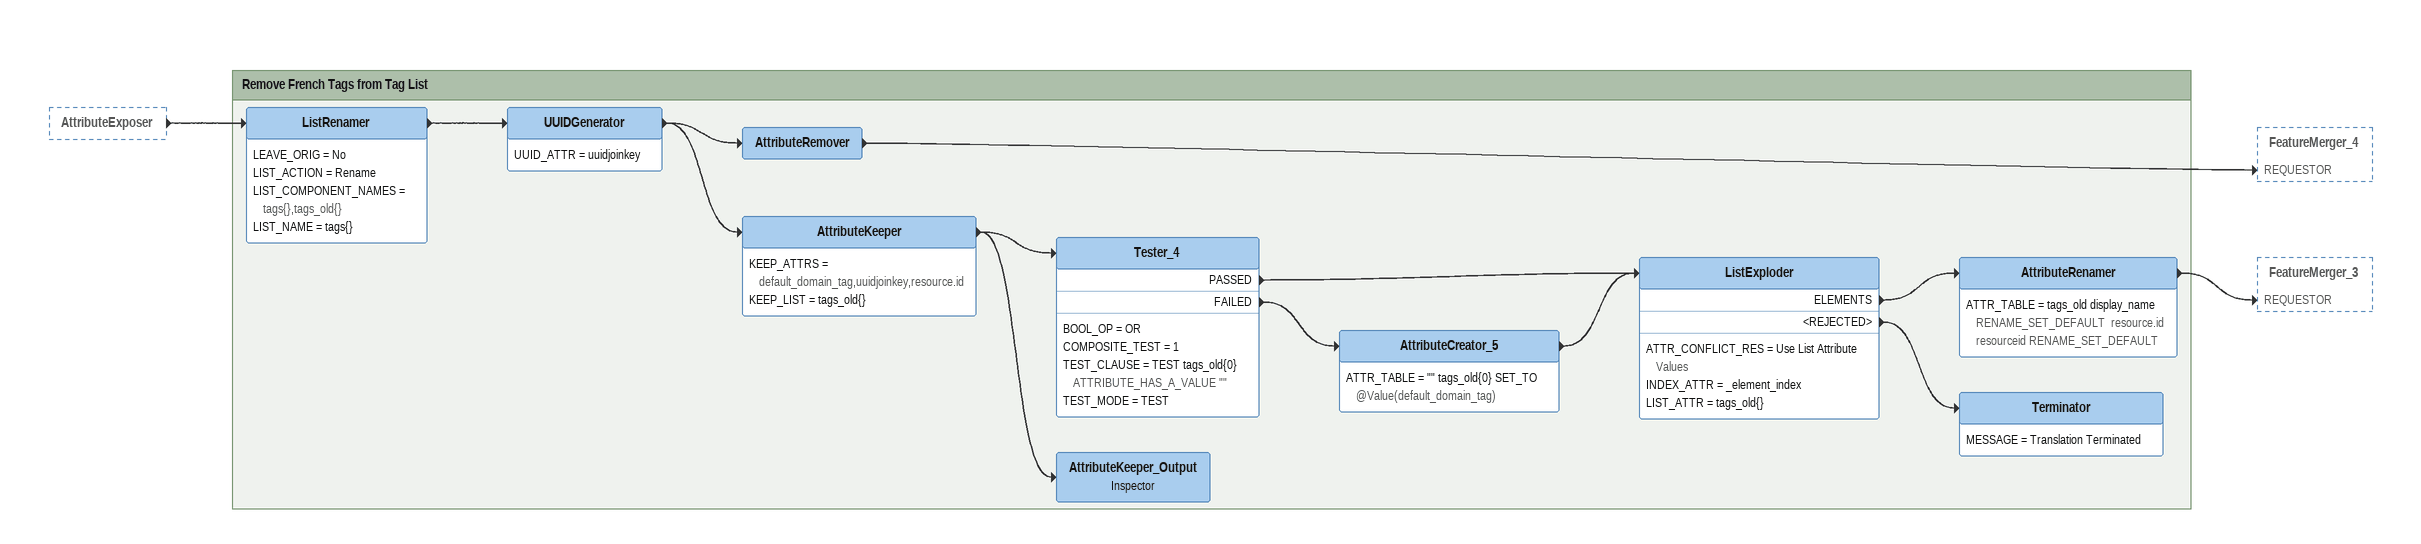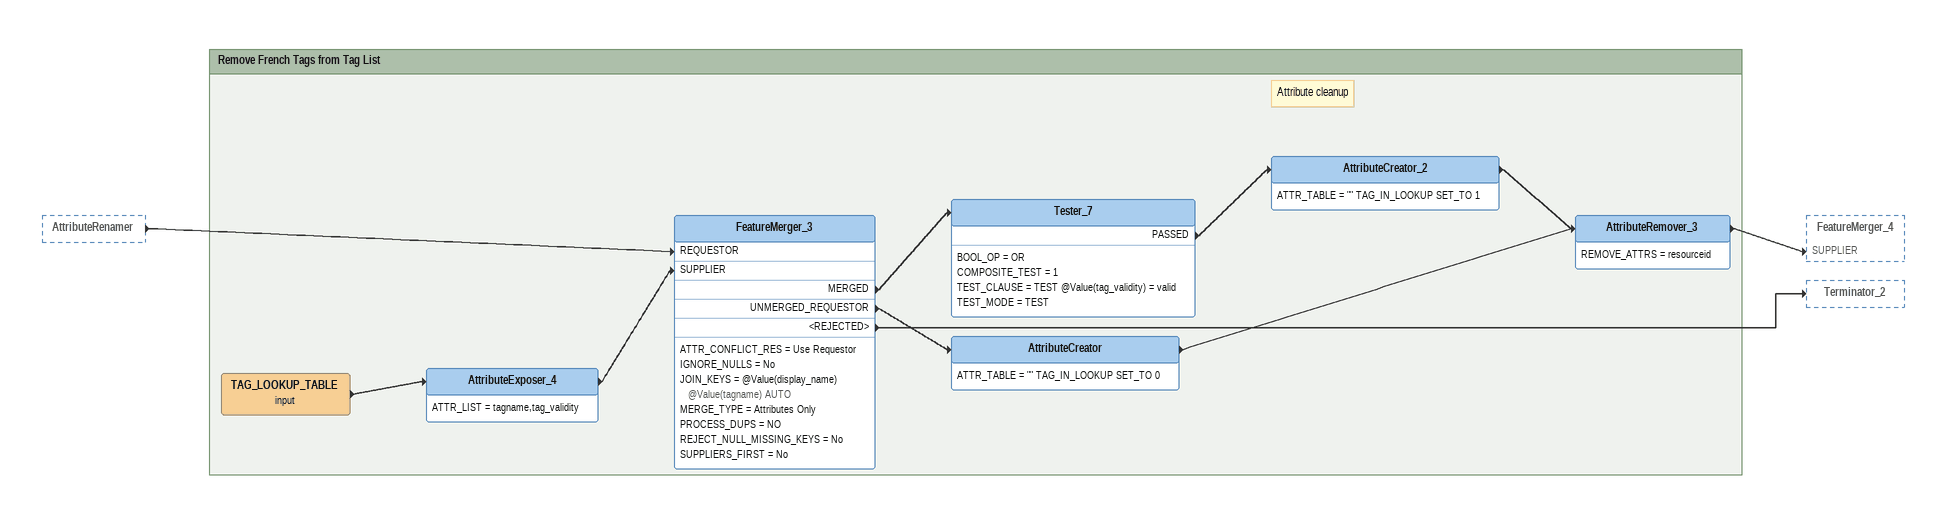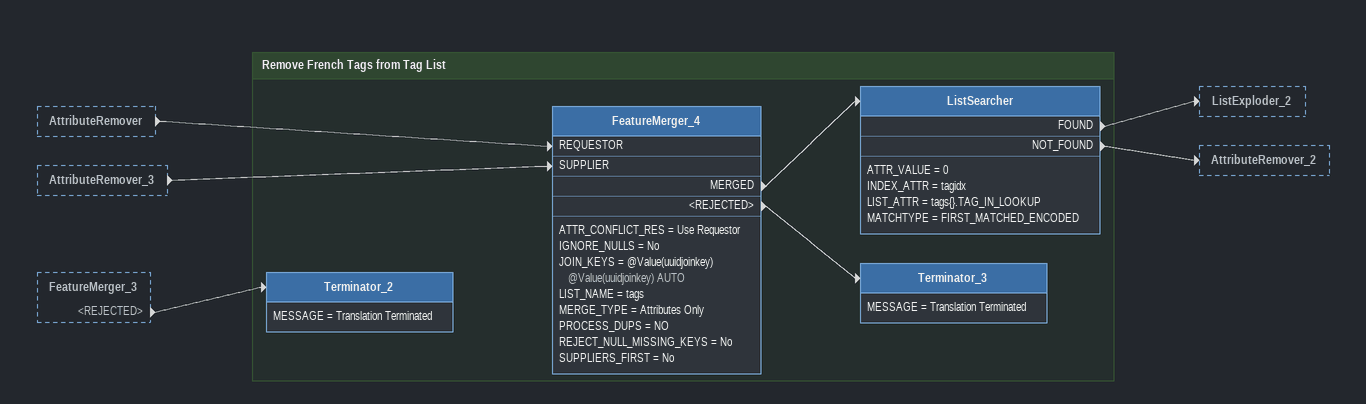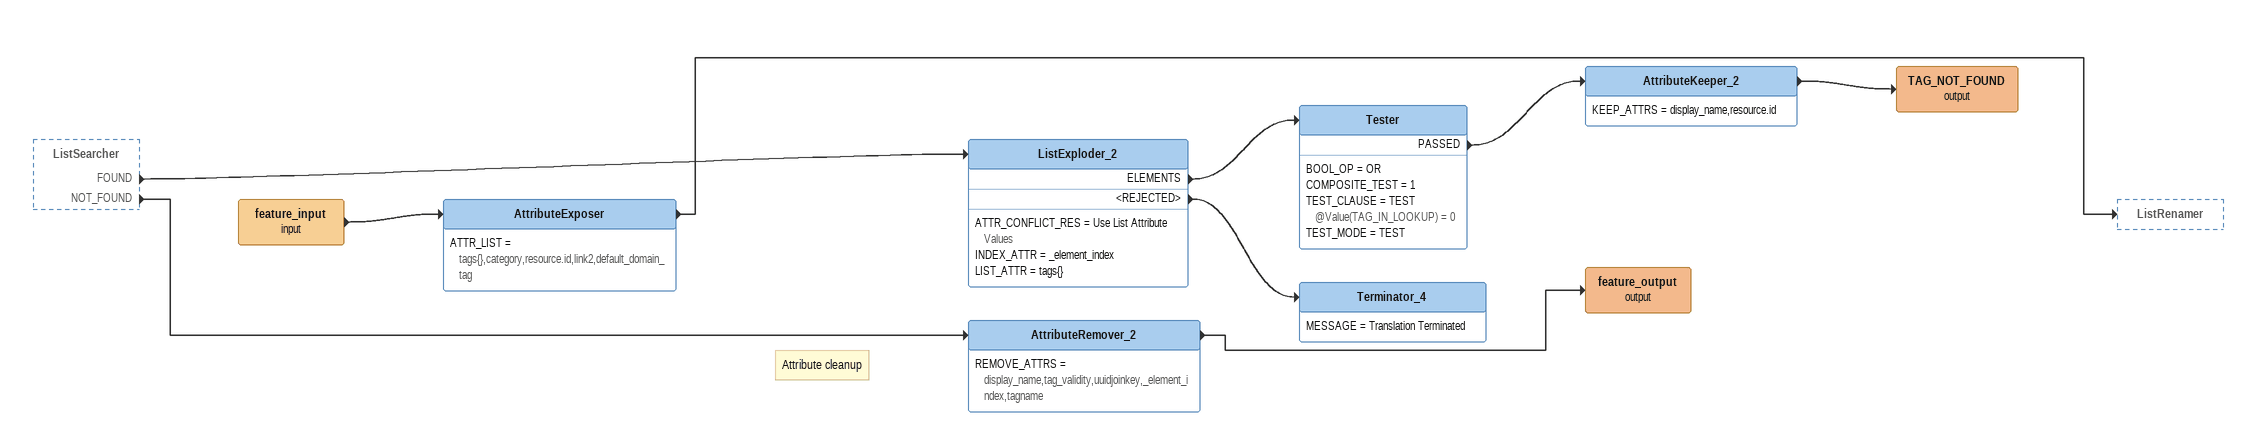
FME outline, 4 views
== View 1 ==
AttributeExposer [outside]
    -> ListRenamer

Bookmark: Remove French Tags from Tag List
ListRenamer
    LEAVE_ORIG = No
    LIST_ACTION = Rename
    LIST_COMPONENT_NAMES = tags{},tags_old{}
    LIST_NAME = tags{}
    -> UUIDGenerator
UUIDGenerator
    UUID_ATTR = uuidjoinkey
    -> AttributeKeeper
    -> AttributeRemover
AttributeRemover
    -> FeatureMerger_4 [REQUESTOR]
AttributeKeeper
    KEEP_ATTRS = default_domain_tag,uuidjoinkey,resource.id
    KEEP_LIST = tags_old{}
    -> Tester_4
    -> AttributeKeeper_Output
Tester_4
    BOOL_OP = OR
    COMPOSITE_TEST = 1
    TEST_CLAUSE = TEST tags_old{0} ATTRIBUTE_HAS_A_VALUE ""
    TEST_MODE = TEST
    PASSED -> ListExploder
    FAILED -> AttributeCreator_5
AttributeCreator_5
    ATTR_TABLE = "" tags_old{0} SET_TO @Value(default_domain_tag)
    -> ListExploder
ListExploder
    ATTR_CONFLICT_RES = Use List Attribute Values
    INDEX_ATTR = _element_index
    LIST_ATTR = tags_old{}
    ELEMENTS -> AttributeRenamer
    <REJECTED> -> Terminator
AttributeRenamer
    ATTR_TABLE = tags_old display_name RENAME_SET_DEFAULT  resource.id resourceid RENAME_SET_DEFAULT
    -> FeatureMerger_3 [REQUESTOR]
Terminator
    MESSAGE = Translation Terminated
AttributeKeeper_Output: Inspector

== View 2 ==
AttributeRenamer [outside]
    -> FeatureMerger_3 [REQUESTOR]

Bookmark: Remove French Tags from Tag List
TAG_LOOKUP_TABLE (input)
    -> AttributeExposer_4
AttributeExposer_4
    ATTR_LIST = tagname,tag_validity
    -> FeatureMerger_3 [SUPPLIER]
FeatureMerger_3
    ATTR_CONFLICT_RES = Use Requestor
    IGNORE_NULLS = No
    JOIN_KEYS = @Value(display_name) @Value(tagname) AUTO
    MERGE_TYPE = Attributes Only
    PROCESS_DUPS = NO
    REJECT_NULL_MISSING_KEYS = No
    SUPPLIERS_FIRST = No
    MERGED -> Tester_7
    UNMERGED_REQUESTOR -> AttributeCreator
    <REJECTED> -> Terminator_2
Tester_7
    BOOL_OP = OR
    COMPOSITE_TEST = 1
    TEST_CLAUSE = TEST @Value(tag_validity) = valid
    TEST_MODE = TEST
    PASSED -> AttributeCreator_2
Note: Attribute cleanup
AttributeCreator_2
    ATTR_TABLE = "" TAG_IN_LOOKUP SET_TO 1
    -> AttributeRemover_3
AttributeCreator
    ATTR_TABLE = "" TAG_IN_LOOKUP SET_TO 0
    -> AttributeRemover_3
AttributeRemover_3
    REMOVE_ATTRS = resourceid
    -> FeatureMerger_4 [SUPPLIER]

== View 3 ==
AttributeRemover [outside]
    -> FeatureMerger_4 [REQUESTOR]
AttributeRemover_3 [outside]
    -> FeatureMerger_4 [SUPPLIER]
FeatureMerger_3 [outside]
    <REJECTED> -> Terminator_2

Bookmark: Remove French Tags from Tag List
FeatureMerger_4
    ATTR_CONFLICT_RES = Use Requestor
    IGNORE_NULLS = No
    JOIN_KEYS = @Value(uuidjoinkey) @Value(uuidjoinkey) AUTO
    LIST_NAME = tags
    MERGE_TYPE = Attributes Only
    PROCESS_DUPS = NO
    REJECT_NULL_MISSING_KEYS = No
    SUPPLIERS_FIRST = No
    MERGED -> ListSearcher
    <REJECTED> -> Terminator_3
ListSearcher
    ATTR_VALUE = 0
    INDEX_ATTR = tagidx
    LIST_ATTR = tags{}.TAG_IN_LOOKUP
    MATCHTYPE = FIRST_MATCHED_ENCODED
    FOUND -> ListExploder_2
    NOT_FOUND -> AttributeRemover_2
Terminator_3
    MESSAGE = Translation Terminated
Terminator_2
    MESSAGE = Translation Terminated

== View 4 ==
ListSearcher [outside]
    FOUND -> ListExploder_2
    NOT_FOUND -> AttributeRemover_2
feature_input (input)
    -> AttributeExposer
Note: Attribute cleanup
AttributeExposer
    ATTR_LIST = tags{},category,resource.id,link2,default_domain_tag
    -> ListRenamer
ListExploder_2
    ATTR_CONFLICT_RES = Use List Attribute Values
    INDEX_ATTR = _element_index
    LIST_ATTR = tags{}
    ELEMENTS -> Tester
    <REJECTED> -> Terminator_4
Tester
    BOOL_OP = OR
    COMPOSITE_TEST = 1
    TEST_CLAUSE = TEST @Value(TAG_IN_LOOKUP) = 0
    TEST_MODE = TEST
    PASSED -> AttributeKeeper_2
AttributeKeeper_2
    KEEP_ATTRS = display_name,resource.id
    -> TAG_NOT_FOUND (output)
TAG_NOT_FOUND (output)
Terminator_4
    MESSAGE = Translation Terminated
AttributeRemover_2
    REMOVE_ATTRS = display_name,tag_validity,uuidjoinkey,_element_index,tagname
    -> feature_output (output)
feature_output (output)
